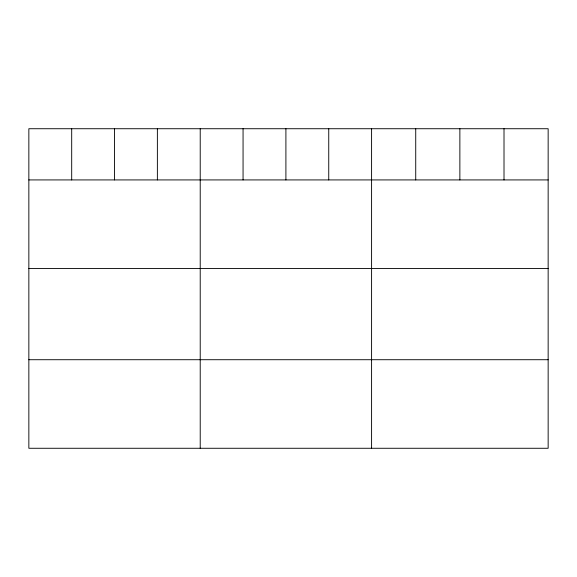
<?xml version="1.0" encoding="UTF-8"?>
<svg xmlns="http://www.w3.org/2000/svg" width="577" height="577" viewBox="0 0 577 577"><rect width="100%" height="100%" fill="white"/><g stroke="black" fill="none" stroke-linecap="round" stroke-linejoin="round"><path stroke-width="0.87" d="M548.15 179.923L548.15 448.271L28.85 448.271L28.85 128.729L548.15 128.729L548.15 179.923L28.85 179.923M28.85 268.478L548.15 268.478M28.85 359.716L548.15 359.716M504.009 128.729L504.009 179.923M459.869 128.729L459.869 179.923M415.728 128.729L415.728 179.923M371.588 128.729L371.588 448.271M328.746 128.729L328.746 179.923M285.903 128.729L285.903 179.923M243.061 128.729L243.061 179.923M200.219 128.729L200.219 448.271M157.377 128.729L157.377 179.923M114.534 128.729L114.534 179.923M71.692 128.729L71.692 179.923"/></g></svg>
